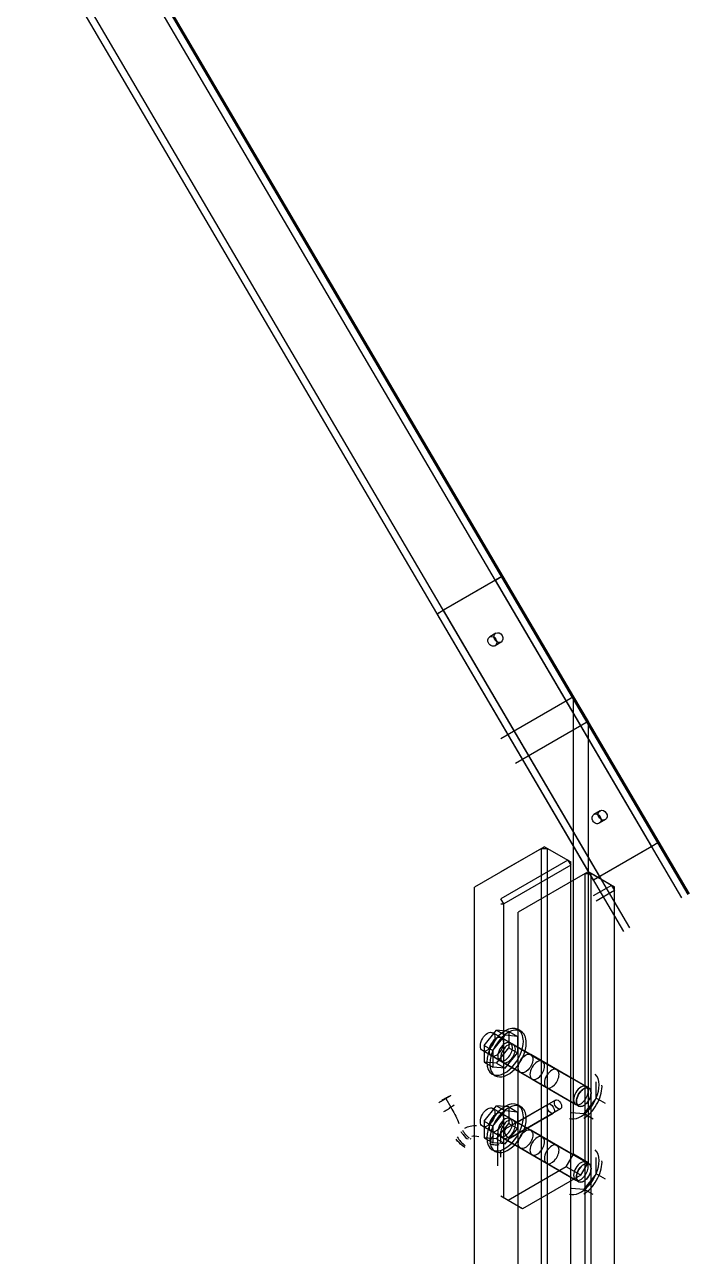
# Model space of a CAD drawing. Extents: x 0 to 316, y 0 to 723.
# Drawn here: x 251.8 to 316.3, y 192.9 to 312.6 of the extents above; entities that cross this region are included whole.
import ezdxf

# ---------------------------------------------------------------- set-up
doc = ezdxf.new("R2010")
doc.units = 0
doc.layers.get('0').update_dxf_attribs({"linetype": 'CONTINUOUS'})

msp = doc.modelspace()

# ---------------------------------------------------------------- linework, layer by layer
at = {"color": 253}
for p, q in [((315.59, 227.754), (27.1846, 719.356)), ((316.191, 228.1), (27.7785, 719.716)), ((316.305, 228.15), (27.8915, 719.765)), ((309.941, 224.474), (21.5277, 716.089)), ((310.534, 224.834), (22.1203, 716.449)), ((297.477, 258.629), (291.82, 255.363)), ((298.07, 258.987), (292.413, 255.721)), ((297.477, 258.629), (298.07, 258.987)), ((312.657, 232.753), (297.477, 258.629)), ((298.07, 258.987), (313.25, 233.113)), ((291.82, 255.363), (292.413, 255.721)), ((306.999, 229.488), (291.82, 255.363)), ((292.413, 255.721), (307.593, 229.846)), ((297.513, 253.469), (296.92, 253.111)), ((298.03, 252.614), (297.439, 252.256)), ((305.067, 247.304), (297.995, 243.222)), ((305.067, 247.304), (306.481, 244.894)), ((305.067, 202.843), (305.067, 247.304)), ((306.481, 244.894), (299.411, 240.812)), ((306.481, 244.894), (306.481, 202.026)), ((307.632, 236.219), (307.039, 235.861)), ((308.15, 235.365), (307.557, 235.005)), ((301.956, 232.563), (295.45, 228.808)), ((302.24, 232.727), (297.995, 230.277)), ((302.24, 232.727), (301.956, 232.563)), ((301.956, 53.5876), (301.956, 232.563)), ((301.956, 232.563), (302.521, 232.563)), ((302.24, 232.727), (302.521, 232.563)), ((302.24, 232.727), (304.501, 231.421)), ((302.521, 53.5876), (302.521, 232.563)), ((302.521, 232.563), (304.783, 231.257)), ((312.657, 232.753), (306.999, 229.488)), ((313.25, 233.113), (307.593, 229.846)), ((313.25, 233.113), (312.657, 232.753)), ((304.501, 231.421), (297.995, 227.664)), ((304.501, 231.421), (304.783, 231.257)), ((304.501, 231.421), (304.783, 230.93)), ((304.783, 52.2813), (304.783, 231.257)), ((304.783, 230.93), (304.783, 231.257)), ((304.783, 230.93), (298.279, 227.175)), ((306.197, 230.114), (299.693, 226.358)), ((304.783, 51.9546), (304.783, 230.93)), ((306.481, 230.277), (305.816, 229.894)), ((306.481, 230.277), (306.197, 230.114)), ((306.197, 51.1376), (306.197, 230.114)), ((306.197, 230.114), (306.764, 230.114)), ((308.744, 228.971), (306.481, 230.277)), ((306.481, 230.277), (306.764, 230.114)), ((309.026, 228.808), (306.764, 230.114)), ((306.764, 51.1376), (306.764, 230.114)), ((307.593, 229.846), (306.999, 229.488)), ((295.45, 49.8313), (295.45, 228.808)), ((308.744, 228.971), (306.961, 227.941)), ((308.744, 228.971), (309.026, 228.481)), ((308.744, 228.971), (309.026, 228.808)), ((309.026, 228.481), (309.026, 228.808)), ((309.026, 49.8313), (309.026, 228.808)), ((298.279, 227.175), (297.995, 227.664)), ((309.026, 228.481), (307.248, 227.453)), ((309.026, 224.419), (309.026, 228.481)), ((297.995, 227.175), (298.279, 227.175)), ((298.279, 198.597), (298.279, 227.175)), ((299.693, 47.3826), (299.693, 226.358)), ((296.37, 213.402), (297.572, 214.897)), ((297.218, 212.912), (298.42, 214.408)), ((300.9, 212.528), (297.223, 214.65)), ((297.572, 214.897), (298.42, 214.408)), ((298.774, 214.789), (297.572, 214.897)), ((299.621, 214.3), (298.42, 214.408)), ((298.774, 214.789), (299.621, 214.3)), ((298.774, 214.789), (298.774, 213.187)), ((299.621, 214.3), (299.621, 212.697)), ((299.954, 214.806), (299.67, 214.97)), ((296.37, 213.402), (297.218, 212.912)), ((296.37, 213.402), (296.37, 211.799)), ((297.572, 211.691), (298.774, 213.187)), ((298.92, 213.67), (298.073, 214.161)), ((298.774, 213.187), (299.621, 212.697)), ((299.202, 213.508), (298.92, 213.67)), ((299.202, 213.508), (302.031, 211.875)), ((299.9, 210.796), (296.223, 212.918)), ((297.919, 211.938), (297.072, 212.429)), ((297.218, 212.912), (297.218, 211.31)), ((298.203, 211.776), (297.919, 211.938)), ((298.42, 211.201), (299.621, 212.697)), ((306.557, 209.261), (300.9, 212.528)), ((302.031, 211.875), (303.445, 211.057)), ((296.37, 211.799), (297.218, 211.31)), ((297.572, 211.691), (296.37, 211.799)), ((297.452, 210.476), (297.17, 210.639)), ((298.42, 211.201), (297.218, 211.31)), ((297.572, 211.691), (298.42, 211.201)), ((298.203, 211.776), (301.032, 210.143)), ((305.557, 207.53), (299.9, 210.796)), ((303.445, 211.057), (306.275, 209.425)), ((301.032, 210.143), (302.446, 209.325)), ((307.259, 208.288), (307.259, 209.892)), ((292.654, 208.278), (293.16, 207.415)), ((302.446, 209.325), (305.274, 207.692)), ((307.259, 208.288), (306.057, 206.793)), ((306.557, 209.261), (306.275, 209.425)), ((308.164, 207.765), (307.259, 208.288)), ((296.37, 206.054), (297.572, 207.548)), ((297.218, 205.563), (298.42, 207.059)), ((300.9, 205.179), (297.223, 207.302)), ((297.572, 207.548), (298.42, 207.059)), ((298.774, 207.441), (297.572, 207.548)), ((299.621, 206.951), (298.42, 207.059)), ((303.304, 208.118), (298.453, 205.317)), ((298.774, 207.441), (299.621, 206.951)), ((298.774, 207.441), (298.774, 205.839)), ((303.804, 207.253), (298.953, 204.451)), ((299.411, 205.871), (302.597, 207.71)), ((299.954, 207.457), (299.67, 207.621)), ((305.557, 207.53), (305.274, 207.692)), ((296.37, 206.054), (297.218, 205.563)), ((296.37, 206.054), (296.37, 204.45)), ((298.92, 206.323), (298.073, 206.812)), ((299.202, 206.159), (298.92, 206.323)), ((298.953, 204.451), (303.097, 206.843)), ((299.202, 206.159), (302.031, 204.526)), ((299.621, 206.951), (299.621, 205.348)), ((304.855, 206.9), (306.057, 206.793)), ((306.962, 206.27), (306.057, 206.793)), ((295.45, 203.425), (295.45, 205.844)), ((299.9, 203.447), (296.223, 205.569)), ((297.919, 204.59), (297.072, 205.08)), ((297.218, 205.563), (297.218, 203.961)), ((297.258, 204.628), (297.332, 204.672)), ((297.572, 204.344), (298.774, 205.839)), ((297.713, 201.709), (297.713, 204.891)), ((297.995, 203.898), (297.995, 205.054)), ((298.42, 203.853), (299.621, 205.348)), ((298.774, 205.839), (299.621, 205.348)), ((306.557, 201.913), (300.9, 205.179)), ((296.37, 204.45), (297.218, 203.961)), ((297.572, 204.344), (296.37, 204.45)), ((298.42, 203.853), (297.218, 203.961)), ((297.572, 204.344), (298.42, 203.853)), ((297.758, 203.761), (297.838, 203.808)), ((298.203, 204.427), (297.919, 204.59)), ((298.203, 204.427), (301.032, 202.794)), ((302.031, 204.526), (303.445, 203.71)), ((303.445, 203.71), (306.275, 202.077)), ((297.452, 203.127), (297.17, 203.291)), ((297.995, 202.551), (297.995, 203.164)), ((305.557, 200.181), (299.9, 203.447)), ((301.032, 202.794), (302.446, 201.978)), ((304.36, 201.618), (305.067, 202.843)), ((306.481, 202.026), (305.067, 202.843)), ((307.259, 200.939), (307.259, 202.543)), ((295.45, 200.884), (295.45, 201.967)), ((304.36, 201.618), (298.704, 198.352)), ((302.446, 201.978), (305.274, 200.345)), ((305.774, 200.802), (304.36, 201.618)), ((305.774, 200.802), (306.481, 202.026)), ((306.557, 201.913), (306.275, 202.077)), ((305.774, 200.802), (300.118, 197.536)), ((305.557, 200.181), (305.274, 200.345)), ((307.259, 200.939), (306.057, 199.445)), ((308.164, 200.418), (307.259, 200.939)), ((298.704, 198.352), (297.995, 198.76)), ((304.855, 199.551), (306.057, 199.445)), ((306.962, 198.921), (306.057, 199.445)), ((300.118, 197.536), (298.704, 198.352)), ((300.118, 197.536), (299.693, 197.782))]:
    msp.add_line(p, q, dxfattribs=at)
for points in [[(296.825, 252.479), (296.688, 252.714), (296.729, 252.995), (296.92, 253.111)], [(296.92, 253.111), (297.113, 253.227), (297.385, 253.13), (297.528, 252.895)], [(297.418, 252.837), (297.28, 253.073), (297.321, 253.354), (297.513, 253.469)], [(297.705, 252.592), (297.589, 252.633), (297.486, 252.723), (297.418, 252.837)], [(297.528, 252.895), (297.671, 252.658), (297.632, 252.373), (297.439, 252.256)], [(297.513, 253.469), (297.705, 253.587), (297.977, 253.489), (298.12, 253.253)], [(298.03, 252.614), (297.937, 252.557), (297.819, 252.549), (297.705, 252.592)], [(298.12, 253.253), (298.264, 253.018), (298.222, 252.731), (298.03, 252.614)], [(297.111, 252.232), (296.996, 252.275), (296.893, 252.363), (296.825, 252.479)], [(297.439, 252.256), (297.343, 252.199), (297.226, 252.191), (297.111, 252.232)], [(306.946, 235.228), (306.807, 235.464), (306.849, 235.745), (307.039, 235.861)], [(307.039, 235.861), (307.232, 235.978), (307.505, 235.88), (307.648, 235.645)], [(307.538, 235.588), (307.4, 235.824), (307.442, 236.105), (307.632, 236.219)], [(307.632, 236.219), (307.825, 236.336), (308.096, 236.24), (308.24, 236.003)], [(308.24, 236.003), (308.383, 235.767), (308.343, 235.481), (308.15, 235.365)], [(307.231, 234.983), (307.116, 235.024), (307.013, 235.114), (306.946, 235.228)], [(307.557, 235.005), (307.464, 234.949), (307.347, 234.94), (307.231, 234.983)], [(307.823, 235.341), (307.709, 235.384), (307.606, 235.472), (307.538, 235.588)], [(307.648, 235.645), (307.79, 235.409), (307.75, 235.122), (307.557, 235.005)], [(308.15, 235.365), (308.056, 235.308), (307.939, 235.3), (307.823, 235.341)], [(296.223, 214.073), (296.499, 214.551), (296.946, 214.81), (297.223, 214.65)], [(298.073, 214.161), (297.796, 214.321), (297.348, 214.062), (297.072, 213.584)], [(299.67, 214.97), (298.981, 215.368), (297.862, 214.722), (297.17, 213.526)], [(297.223, 214.65), (297.356, 214.573), (297.43, 214.409), (297.43, 214.193)], [(299.954, 214.806), (299.263, 215.205), (298.143, 214.558), (297.452, 213.363)], [(300.188, 213.825), (300.188, 214.366), (300.002, 214.778), (299.67, 214.97)], [(300.471, 213.662), (300.471, 214.203), (300.286, 214.616), (299.954, 214.806)], [(296.223, 212.918), (295.947, 213.078), (295.947, 213.595), (296.223, 214.073)], [(296.993, 213.187), (296.73, 212.907), (296.424, 212.801), (296.223, 212.918)], [(297.17, 213.526), (296.479, 212.331), (296.479, 211.038), (297.17, 210.639)], [(297.452, 213.363), (296.763, 212.167), (296.763, 210.874), (297.452, 210.476)], [(297.072, 213.584), (296.797, 213.104), (296.797, 212.587), (297.072, 212.429)], [(297.43, 214.193), (297.43, 213.862), (297.258, 213.465), (296.993, 213.187)], [(297.919, 213.093), (297.644, 212.615), (297.644, 212.098), (297.919, 211.938)], [(297.919, 213.093), (297.644, 212.615), (297.644, 212.098), (297.919, 211.938)], [(297.842, 212.696), (298.107, 212.976), (298.279, 213.373), (298.279, 213.702)], [(298.92, 213.67), (298.644, 213.83), (298.196, 213.571), (297.919, 213.093)], [(298.92, 213.67), (298.644, 213.83), (298.196, 213.571), (297.919, 213.093)], [(298.279, 213.702), (298.279, 213.92), (298.203, 214.084), (298.073, 214.161)], [(299.202, 213.508), (298.927, 213.666), (298.479, 213.409), (298.203, 212.93)], [(299.202, 213.508), (298.927, 213.666), (298.479, 213.409), (298.203, 212.93)], [(298.691, 212.207), (298.954, 212.485), (299.127, 212.882), (299.127, 213.213)], [(298.691, 212.207), (298.954, 212.485), (299.127, 212.882), (299.127, 213.213)], [(299.127, 213.213), (299.127, 213.429), (299.054, 213.595), (298.92, 213.67)], [(299.127, 213.213), (299.127, 213.429), (299.054, 213.595), (298.92, 213.67)], [(298.974, 212.043), (299.238, 212.322), (299.411, 212.719), (299.411, 213.049)], [(298.974, 212.043), (299.238, 212.322), (299.411, 212.719), (299.411, 213.049)], [(299.096, 211.31), (299.756, 212.006), (300.188, 212.999), (300.188, 213.825)], [(299.411, 213.049), (299.411, 213.267), (299.336, 213.431), (299.202, 213.508)], [(299.411, 213.049), (299.411, 213.267), (299.336, 213.431), (299.202, 213.508)], [(299.38, 211.146), (300.04, 211.843), (300.471, 212.836), (300.471, 213.662)], [(297.072, 212.429), (297.275, 212.312), (297.578, 212.418), (297.842, 212.696)], [(297.919, 211.938), (298.123, 211.821), (298.427, 211.927), (298.691, 212.207)], [(297.919, 211.938), (298.123, 211.821), (298.427, 211.927), (298.691, 212.207)], [(298.203, 212.93), (297.926, 212.451), (297.926, 211.934), (298.203, 211.776)], [(298.203, 212.93), (297.926, 212.451), (297.926, 211.934), (298.203, 211.776)], [(298.203, 211.776), (298.404, 211.659), (298.709, 211.764), (298.974, 212.043)], [(298.203, 211.776), (298.404, 211.659), (298.709, 211.764), (298.974, 212.043)], [(299.9, 210.796), (299.624, 210.954), (299.624, 211.471), (299.9, 211.951)], [(299.9, 211.951), (300.175, 212.429), (300.625, 212.688), (300.9, 212.528)], [(301.107, 212.069), (301.107, 211.74), (300.935, 211.343), (300.671, 211.063)], [(300.9, 212.528), (301.032, 212.451), (301.107, 212.287), (301.107, 212.069)], [(302.031, 211.875), (301.754, 212.033), (301.308, 211.776), (301.032, 211.297)], [(302.031, 211.875), (301.754, 212.033), (301.308, 211.776), (301.032, 211.297)], [(302.24, 211.416), (302.24, 211.634), (302.164, 211.798), (302.031, 211.875)], [(302.24, 211.416), (302.24, 211.634), (302.164, 211.798), (302.031, 211.875)], [(297.17, 210.639), (297.676, 210.348), (298.436, 210.613), (299.096, 211.31)], [(297.452, 210.476), (297.959, 210.184), (298.719, 210.449), (299.38, 211.146)], [(300.671, 211.063), (300.407, 210.785), (300.102, 210.679), (299.9, 210.796)], [(301.032, 211.297), (300.755, 210.818), (300.755, 210.301), (301.032, 210.143)], [(301.032, 211.297), (300.755, 210.818), (300.755, 210.301), (301.032, 210.143)], [(301.801, 210.41), (302.066, 210.689), (302.24, 211.086), (302.24, 211.416)], [(301.801, 210.41), (302.066, 210.689), (302.24, 211.086), (302.24, 211.416)], [(303.445, 211.057), (303.17, 211.218), (302.722, 210.958), (302.446, 210.48)], [(303.445, 211.057), (303.17, 211.218), (302.722, 210.958), (302.446, 210.48)], [(303.653, 210.6), (303.653, 210.816), (303.578, 210.982), (303.445, 211.057)], [(303.653, 210.6), (303.653, 210.816), (303.578, 210.982), (303.445, 211.057)], [(301.032, 210.143), (301.234, 210.026), (301.538, 210.131), (301.801, 210.41)], [(301.032, 210.143), (301.234, 210.026), (301.538, 210.131), (301.801, 210.41)], [(302.446, 210.48), (302.169, 210.002), (302.169, 209.485), (302.446, 209.325)], [(302.446, 210.48), (302.169, 210.002), (302.169, 209.485), (302.446, 209.325)], [(302.446, 209.325), (302.647, 209.21), (302.952, 209.314), (303.215, 209.593)], [(302.446, 209.325), (302.647, 209.21), (302.952, 209.314), (303.215, 209.593)], [(303.215, 209.593), (303.481, 209.872), (303.653, 210.269), (303.653, 210.6)], [(303.215, 209.593), (303.481, 209.872), (303.653, 210.269), (303.653, 210.6)], [(306.275, 209.425), (305.998, 209.585), (305.55, 209.325), (305.274, 208.847)], [(306.275, 209.425), (305.998, 209.585), (305.55, 209.325), (305.274, 208.847)], [(306.542, 207.163), (307.152, 207.858), (307.542, 208.795), (307.542, 209.579)], [(307.542, 209.579), (307.542, 210.042), (307.406, 210.41), (307.158, 210.628)], [(307.825, 209.416), (307.825, 209.467), (307.823, 209.518), (307.819, 209.568)], [(292.422, 208.137), (292.566, 208.223), (292.655, 208.277), (292.654, 208.278)], [(292.967, 208.467), (292.819, 208.379), (292.62, 208.262), (292.469, 208.175)], [(292.469, 208.175), (292.602, 208.25), (292.774, 208.351), (292.917, 208.437)], [(292.654, 208.278), (292.652, 208.279), (292.584, 208.241), (292.469, 208.175)], [(292.917, 208.437), (293.059, 208.522), (293.149, 208.576), (293.147, 208.577)], [(305.274, 208.847), (304.999, 208.369), (304.999, 207.852), (305.274, 207.692)], [(305.274, 208.847), (304.999, 208.369), (304.999, 207.852), (305.274, 207.692)], [(305.557, 208.685), (305.281, 208.205), (305.281, 207.69), (305.557, 207.53)], [(305.388, 207.745), (305.337, 207.887), (305.337, 208.073), (305.388, 208.274)], [(305.388, 208.274), (305.417, 208.391), (305.464, 208.51), (305.524, 208.624)], [(305.524, 208.624), (305.627, 208.82), (305.767, 208.995), (305.922, 209.119)], [(306.557, 209.261), (306.281, 209.422), (305.834, 209.163), (305.557, 208.685)], [(305.922, 209.119), (306.011, 209.19), (306.102, 209.243), (306.192, 209.276)], [(306.044, 207.96), (306.309, 208.239), (306.481, 208.636), (306.481, 208.967)], [(306.044, 207.96), (306.309, 208.239), (306.481, 208.636), (306.481, 208.967)], [(306.192, 209.276), (306.331, 209.322), (306.458, 209.32), (306.557, 209.261)], [(306.481, 208.967), (306.481, 209.183), (306.407, 209.349), (306.275, 209.425)], [(306.481, 208.967), (306.481, 209.183), (306.407, 209.349), (306.275, 209.425)], [(306.328, 207.797), (306.591, 208.077), (306.764, 208.474), (306.764, 208.803)], [(306.764, 208.803), (306.764, 209.021), (306.689, 209.185), (306.557, 209.261)], [(306.557, 209.261), (306.57, 209.254), (306.58, 209.247), (306.59, 209.24)], [(306.59, 209.24), (306.649, 209.194), (306.696, 209.13), (306.727, 209.046)], [(306.727, 208.516), (306.696, 208.399), (306.649, 208.281), (306.59, 208.168)], [(306.727, 209.046), (306.751, 208.977), (306.764, 208.894), (306.764, 208.803)], [(306.764, 208.803), (306.764, 208.714), (306.751, 208.616), (306.727, 208.516)], [(307.305, 207.67), (307.637, 208.245), (307.825, 208.873), (307.825, 209.416)], [(291.975, 207.876), (292.108, 207.952), (292.281, 208.052), (292.422, 208.137)], [(292.469, 208.175), (292.416, 208.143), (292.352, 208.106), (292.287, 208.069)], [(292.48, 207.012), (292.614, 207.089), (292.786, 207.191), (292.93, 207.275)], [(292.93, 207.275), (293.072, 207.359), (293.161, 207.413), (293.16, 207.415)], [(293.473, 207.604), (293.33, 207.519), (293.12, 207.395), (292.975, 207.312)], [(293.16, 207.415), (293.158, 207.417), (293.09, 207.378), (292.975, 207.312)], [(293.16, 207.415), (293.296, 207.184), (293.424, 206.953), (293.544, 206.721)], [(296.223, 206.724), (296.499, 207.202), (296.946, 207.461), (297.223, 207.302)], [(299.67, 207.621), (298.981, 208.019), (297.862, 207.373), (297.17, 206.178)], [(297.223, 207.302), (297.356, 207.225), (297.43, 207.06), (297.43, 206.845)], [(299.954, 207.457), (299.263, 207.856), (298.143, 207.21), (297.452, 206.014)], [(300.188, 206.477), (300.188, 207.018), (300.002, 207.429), (299.67, 207.621)], [(300.471, 206.313), (300.471, 206.854), (300.286, 207.266), (299.954, 207.457)], [(302.598, 207.13), (302.46, 207.367), (302.457, 207.626), (302.594, 207.709)], [(302.594, 207.709), (302.595, 207.709), (302.597, 207.709), (302.597, 207.71)], [(302.597, 207.71), (302.734, 207.789), (302.959, 207.661), (303.097, 207.421)], [(303.097, 206.843), (302.959, 206.764), (302.737, 206.892), (302.598, 207.13)], [(303.097, 207.421), (303.235, 207.183), (303.235, 206.924), (303.097, 206.843)], [(303.2, 207.889), (303.2, 207.997), (303.237, 208.08), (303.304, 208.118)], [(303.419, 207.386), (303.286, 207.526), (303.2, 207.724), (303.2, 207.889)], [(303.304, 208.118), (303.441, 208.197), (303.666, 208.069), (303.804, 207.829)], [(303.804, 207.253), (303.703, 207.193), (303.552, 207.246), (303.419, 207.386)], [(303.804, 207.829), (303.941, 207.59), (303.941, 207.331), (303.804, 207.253)], [(304.675, 206.327), (305.205, 206.145), (305.931, 206.47), (306.542, 207.163)], [(305.274, 207.692), (305.475, 207.577), (305.781, 207.681), (306.044, 207.96)], [(305.274, 207.692), (305.475, 207.577), (305.781, 207.681), (306.044, 207.96)], [(305.524, 207.552), (305.464, 207.596), (305.417, 207.661), (305.388, 207.745)], [(305.557, 207.53), (305.545, 207.537), (305.534, 207.544), (305.524, 207.552)], [(305.557, 207.53), (305.759, 207.413), (306.062, 207.519), (306.328, 207.797)], [(305.922, 207.516), (305.782, 207.468), (305.657, 207.472), (305.557, 207.53)], [(306.192, 207.672), (306.102, 207.6), (306.011, 207.548), (305.922, 207.516)], [(306.051, 206.352), (306.523, 206.622), (306.973, 207.096), (307.305, 207.67)], [(306.59, 208.168), (306.487, 207.971), (306.348, 207.796), (306.192, 207.672)], [(293.544, 206.721), (293.664, 206.488), (293.763, 206.254), (293.854, 206.03)], [(293.854, 206.03), (293.879, 205.969), (293.907, 205.905), (293.933, 205.843)], [(296.223, 205.569), (295.947, 205.729), (295.947, 206.247), (296.223, 206.724)], [(297.17, 206.178), (296.479, 204.982), (296.479, 203.689), (297.17, 203.291)], [(297.452, 206.014), (296.763, 204.818), (296.763, 203.527), (297.452, 203.127)], [(297.072, 206.235), (296.797, 205.756), (296.797, 205.239), (297.072, 205.08)], [(297.43, 206.845), (297.43, 206.514), (297.258, 206.116), (296.993, 205.838)], [(298.073, 206.812), (297.796, 206.972), (297.348, 206.713), (297.072, 206.235)], [(297.842, 205.347), (298.107, 205.627), (298.279, 206.025), (298.279, 206.354)], [(298.92, 206.323), (298.644, 206.481), (298.196, 206.223), (297.919, 205.744)], [(298.92, 206.323), (298.644, 206.481), (298.196, 206.223), (297.919, 205.744)], [(298.279, 206.354), (298.279, 206.571), (298.203, 206.735), (298.073, 206.812)], [(299.202, 206.159), (298.927, 206.319), (298.479, 206.059), (298.203, 205.581)], [(299.202, 206.159), (298.927, 206.319), (298.479, 206.059), (298.203, 205.581)], [(298.691, 204.858), (298.954, 205.137), (299.127, 205.534), (299.127, 205.864)], [(298.691, 204.858), (298.954, 205.137), (299.127, 205.534), (299.127, 205.864)], [(299.127, 205.864), (299.127, 206.082), (299.054, 206.246), (298.92, 206.323)], [(299.127, 205.864), (299.127, 206.082), (299.054, 206.246), (298.92, 206.323)], [(299.096, 203.961), (299.756, 204.658), (300.188, 205.651), (300.188, 206.477)], [(299.411, 205.701), (299.411, 205.917), (299.336, 206.083), (299.202, 206.159)], [(299.411, 205.701), (299.411, 205.917), (299.336, 206.083), (299.202, 206.159)], [(299.38, 203.797), (300.04, 204.494), (300.471, 205.487), (300.471, 206.313)], [(294.121, 205.048), (294.18, 204.956), (294.237, 204.873), (294.297, 204.795)], [(294.28, 205.192), (294.381, 205.027), (294.491, 204.874), (294.609, 204.734)], [(294.297, 204.795), (294.489, 204.542), (294.687, 204.377), (294.816, 204.329)], [(295.644, 205.595), (295.228, 205.631), (294.82, 205.54), (294.481, 205.333)], [(294.609, 204.734), (294.714, 204.611), (294.828, 204.501), (294.929, 204.43)], [(296.993, 205.838), (296.73, 205.558), (296.424, 205.453), (296.223, 205.569)], [(297.072, 205.08), (297.275, 204.964), (297.578, 205.069), (297.842, 205.347)], [(297.919, 205.744), (297.644, 205.266), (297.644, 204.749), (297.919, 204.59)], [(297.919, 205.744), (297.644, 205.266), (297.644, 204.749), (297.919, 204.59)], [(297.919, 204.59), (298.123, 204.473), (298.427, 204.579), (298.691, 204.858)], [(297.919, 204.59), (298.123, 204.473), (298.427, 204.579), (298.691, 204.858)], [(298.203, 205.581), (297.926, 205.103), (297.926, 204.586), (298.203, 204.427)], [(298.203, 205.581), (297.926, 205.103), (297.926, 204.586), (298.203, 204.427)], [(298.203, 204.427), (298.404, 204.311), (298.709, 204.415), (298.974, 204.694)], [(298.203, 204.427), (298.404, 204.311), (298.709, 204.415), (298.974, 204.694)], [(298.453, 205.317), (298.387, 205.281), (298.349, 205.197), (298.349, 205.088)], [(298.349, 205.088), (298.349, 204.965), (298.4, 204.814), (298.485, 204.69)], [(298.485, 204.69), (298.619, 204.486), (298.833, 204.377), (298.953, 204.451)], [(298.974, 204.694), (299.238, 204.973), (299.411, 205.37), (299.411, 205.701)], [(298.974, 204.694), (299.238, 204.973), (299.411, 205.37), (299.411, 205.701)], [(299.9, 204.602), (300.175, 205.08), (300.625, 205.339), (300.9, 205.179)], [(301.107, 204.722), (301.107, 204.391), (300.935, 203.994), (300.671, 203.715)], [(300.9, 205.179), (301.032, 205.102), (301.107, 204.938), (301.107, 204.722)], [(302.031, 204.526), (301.754, 204.686), (301.308, 204.427), (301.032, 203.948)], [(302.031, 204.526), (301.754, 204.686), (301.308, 204.427), (301.032, 203.948)], [(293.807, 204.133), (293.761, 204.191), (293.712, 204.253), (293.667, 204.313)], [(293.762, 204.541), (293.991, 204.206), (294.259, 203.897), (294.543, 203.681)], [(294.392, 203.586), (294.182, 203.728), (293.987, 203.918), (293.807, 204.133)], [(294.536, 203.498), (294.488, 203.524), (294.44, 203.553), (294.392, 203.586)], [(295.033, 204.367), (295.077, 204.348), (295.088, 204.348), (295.088, 204.348)], [(295.088, 204.348), (295.088, 204.349), (295.067, 204.347), (295.05, 204.337)], [(295.856, 204.534), (295.603, 204.621), (295.367, 204.621), (295.179, 204.559)], [(297.037, 204.26), (296.993, 204.122), (296.962, 203.988), (296.943, 203.861)], [(297.338, 203.747), (297.196, 203.776), (297.064, 203.815), (296.943, 203.861)], [(297.255, 204.625), (297.164, 204.57), (297.086, 204.41), (297.037, 204.26)], [(297.17, 203.291), (297.676, 202.999), (298.436, 203.263), (299.096, 203.961)], [(297.758, 203.761), (297.664, 203.708), (297.489, 203.718), (297.338, 203.747)], [(297.452, 203.127), (297.959, 202.835), (298.719, 203.101), (299.38, 203.797)], [(299.9, 203.447), (299.624, 203.606), (299.624, 204.123), (299.9, 204.602)], [(300.671, 203.715), (300.407, 203.436), (300.102, 203.331), (299.9, 203.447)], [(301.032, 203.948), (300.755, 203.47), (300.755, 202.953), (301.032, 202.794)], [(301.032, 203.948), (300.755, 203.47), (300.755, 202.953), (301.032, 202.794)], [(301.801, 203.061), (302.066, 203.34), (302.24, 203.737), (302.24, 204.068)], [(301.801, 203.061), (302.066, 203.34), (302.24, 203.737), (302.24, 204.068)], [(302.24, 204.068), (302.24, 204.284), (302.164, 204.45), (302.031, 204.526)], [(302.24, 204.068), (302.24, 204.284), (302.164, 204.45), (302.031, 204.526)], [(303.445, 203.71), (303.17, 203.869), (302.722, 203.611), (302.446, 203.133)], [(303.445, 203.71), (303.17, 203.869), (302.722, 203.611), (302.446, 203.133)], [(303.653, 203.251), (303.653, 203.469), (303.578, 203.633), (303.445, 203.71)], [(303.653, 203.251), (303.653, 203.469), (303.578, 203.633), (303.445, 203.71)], [(301.032, 202.794), (301.234, 202.678), (301.538, 202.782), (301.801, 203.061)], [(301.032, 202.794), (301.234, 202.678), (301.538, 202.782), (301.801, 203.061)], [(302.446, 203.133), (302.169, 202.653), (302.169, 202.136), (302.446, 201.978)], [(302.446, 203.133), (302.169, 202.653), (302.169, 202.136), (302.446, 201.978)], [(303.215, 202.245), (303.481, 202.525), (303.653, 202.922), (303.653, 203.251)], [(303.215, 202.245), (303.481, 202.525), (303.653, 202.922), (303.653, 203.251)], [(307.542, 202.231), (307.542, 202.693), (307.406, 203.062), (307.158, 203.28)], [(302.446, 201.978), (302.647, 201.861), (302.952, 201.967), (303.215, 202.245)], [(302.446, 201.978), (302.647, 201.861), (302.952, 201.967), (303.215, 202.245)], [(305.274, 201.5), (304.999, 201.02), (304.999, 200.503), (305.274, 200.345)], [(305.274, 201.5), (304.999, 201.02), (304.999, 200.503), (305.274, 200.345)], [(306.275, 202.077), (305.998, 202.236), (305.55, 201.978), (305.274, 201.5)], [(306.275, 202.077), (305.998, 202.236), (305.55, 201.978), (305.274, 201.5)], [(305.557, 201.336), (305.281, 200.857), (305.281, 200.341), (305.557, 200.181)], [(305.388, 200.926), (305.417, 201.042), (305.464, 201.162), (305.524, 201.275)], [(305.524, 201.275), (305.627, 201.472), (305.767, 201.647), (305.922, 201.771)], [(306.557, 201.913), (306.281, 202.073), (305.834, 201.814), (305.557, 201.336)], [(305.922, 201.771), (306.011, 201.843), (306.102, 201.895), (306.192, 201.927)], [(306.044, 200.612), (306.309, 200.892), (306.481, 201.289), (306.481, 201.618)], [(306.044, 200.612), (306.309, 200.892), (306.481, 201.289), (306.481, 201.618)], [(306.192, 201.927), (306.331, 201.975), (306.458, 201.971), (306.557, 201.913)], [(306.481, 201.618), (306.481, 201.836), (306.407, 202), (306.275, 202.077)], [(306.481, 201.618), (306.481, 201.836), (306.407, 202), (306.275, 202.077)], [(306.328, 200.449), (306.591, 200.728), (306.764, 201.125), (306.764, 201.456)], [(306.542, 199.815), (307.152, 200.509), (307.542, 201.447), (307.542, 202.231)], [(306.764, 201.456), (306.764, 201.672), (306.689, 201.836), (306.557, 201.913)], [(306.557, 201.913), (306.57, 201.906), (306.58, 201.899), (306.59, 201.891)], [(306.59, 201.891), (306.649, 201.847), (306.696, 201.781), (306.727, 201.698)], [(306.727, 201.167), (306.696, 201.052), (306.649, 200.932), (306.59, 200.819)], [(306.727, 201.698), (306.751, 201.628), (306.764, 201.545), (306.764, 201.456)], [(306.764, 201.456), (306.764, 201.366), (306.751, 201.267), (306.727, 201.167)], [(307.305, 200.323), (307.637, 200.897), (307.825, 201.526), (307.825, 202.067)], [(307.825, 202.067), (307.825, 202.12), (307.823, 202.169), (307.819, 202.219)], [(305.274, 200.345), (305.475, 200.227), (305.781, 200.334), (306.044, 200.612)], [(305.274, 200.345), (305.475, 200.227), (305.781, 200.334), (306.044, 200.612)], [(305.388, 200.396), (305.337, 200.538), (305.337, 200.723), (305.388, 200.926)], [(305.524, 200.203), (305.464, 200.247), (305.417, 200.313), (305.388, 200.396)], [(305.557, 200.181), (305.545, 200.188), (305.534, 200.196), (305.524, 200.203)], [(305.557, 200.181), (305.759, 200.065), (306.062, 200.17), (306.328, 200.449)], [(305.922, 200.167), (305.782, 200.119), (305.657, 200.123), (305.557, 200.181)], [(306.192, 200.323), (306.102, 200.253), (306.011, 200.199), (305.922, 200.167)], [(306.051, 199.004), (306.523, 199.273), (306.973, 199.747), (307.305, 200.323)], [(306.59, 200.819), (306.487, 200.622), (306.348, 200.447), (306.192, 200.323)], [(304.675, 198.978), (305.205, 198.796), (305.931, 199.121), (306.542, 199.815)]]:
    msp.add_open_spline(points, degree=3, dxfattribs=at)

doc.saveas('drawing.dxf')
